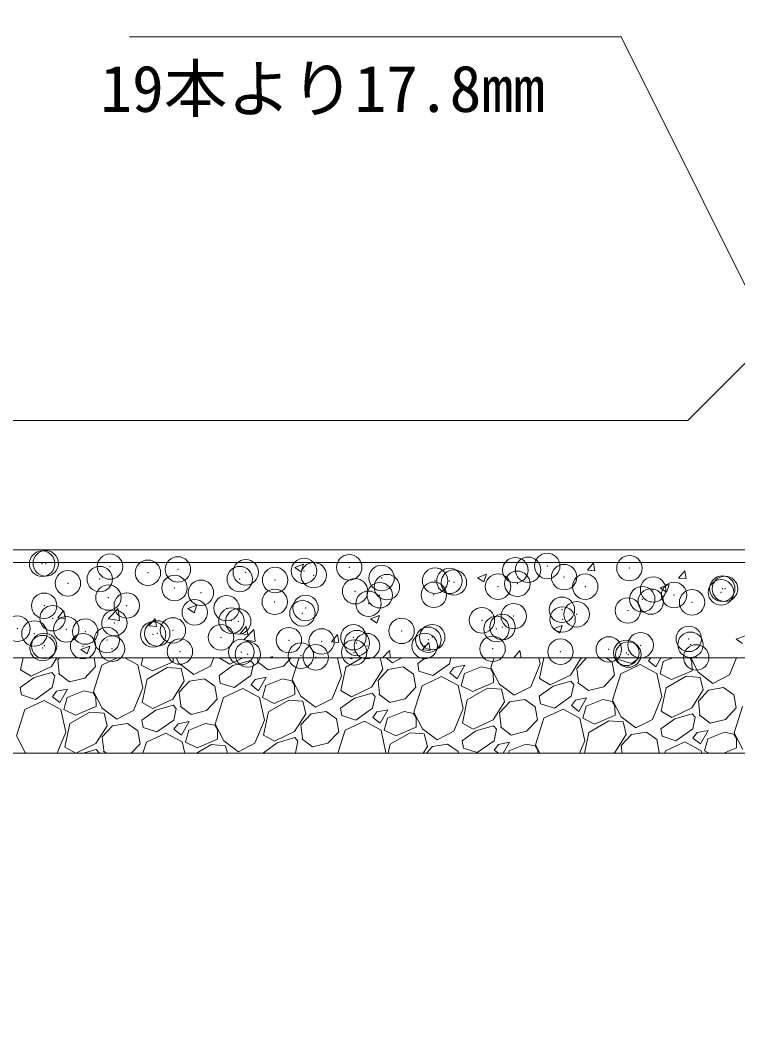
# Model space of a CAD drawing. Units: millimetres at full size; details may follow other scales. Extents: x 37600 to 71200, y -138800 to -115040.
# Drawn here: x 56505 to 57634, y -135646 to -134061 of the extents above; entities that cross this region are included whole.
import ezdxf
from ezdxf.enums import TextEntityAlignment as Align

# ---------------------------------------------------------------- set-up
doc = ezdxf.new("R2010")
doc.units = ezdxf.units.MM
doc.header["$LTSCALE"] = 80.0044
doc.header["$PDMODE"] = 32
doc.header["$PDSIZE"] = 40
for name, color, linetype, lineweight in [('0_2', 4, 'Continuous', 13), ('寸法', 6, 'Continuous', 13), ('ﾊｯﾁﾝｸﾞ', 4, 'Continuous', 9)]:
    doc.layers.add(name, color=color, linetype=linetype, lineweight=lineweight)
doc.styles.add('ＭＳ ゴシック', font='')
doc.styles.get('ＭＳ ゴシック').set_extended_font_data('MS Gothic')

msp = doc.modelspace()

# ---------------------------------------------------------------- linework, layer by layer
at = {"layer": '0_2', "color": 3}
for points in [[(54352, -134893), (57958, -134893), (57958, -132437), (54352, -132437)], [(54755, -134690), (57555, -134690), (57755, -134490), (57755, -132840), (57555, -132640), (54755, -132640), (54555, -132840), (54555, -134490)]]:
    msp.add_lwpolyline(points, close=True, dxfattribs=at)
at = {"layer": '0_2', "color": 7}
for points in [[(57958, -134893), (55805, -134893), (55805, -134913), (57958, -134913)], [(54205, -134913), (54205, -135063), (54455, -135063), (54455, -135646), (55955, -135646), (55955, -135063), (58105, -135063), (58105, -134913), (55805, -134913), (55805, -135496), (54605, -135496), (54605, -134913)], [(55955, -135063), (58105, -135063), (58105, -135213), (55955, -135213)]]:
    msp.add_lwpolyline(points, close=True, dxfattribs=at)
at = {"layer": '寸法'}
msp.add_lwpolyline([(57745, -134677), (57709.22, -134605.45), (57450, -134087), (56676.67, -134087)], dxfattribs=at)
at = {"layer": 'ﾊｯﾁﾝｸﾞ'}
for p, q in [((56936.67, -134921.02), (56950.67, -134915.65)), ((56946.62, -134927.73), (56950.67, -134915.65)), ((57258.27, -134913), (57265.48, -134913.63)), ((57265.48, -134913.63), (57265.36, -134913)), ((57396.97, -134925.14), (57406.62, -134913.64)), ((57408.93, -134926.18), (57406.61, -134913.65)), ((56936.67, -134921.02), (56946.62, -134927.73)), ((57224.09, -134937.04), (57238.1, -134931.66)), ((57234.04, -134943.75), (57238.1, -134931.66)), ((57396.97, -134925.14), (57408.93, -134926.18)), ((57540.43, -134937.69), (57550.07, -134926.2)), ((57552.38, -134938.73), (57550.07, -134926.2)), ((57224.09, -134937.04), (57234.04, -134943.75)), ((57511.52, -134953.06), (57525.52, -134947.68)), ((57521.47, -134959.77), (57525.52, -134947.68)), ((57540.43, -134937.69), (57552.38, -134938.73)), ((57511.52, -134953.06), (57521.47, -134959.77)), ((56768.62, -134985.53), (56782.63, -134980.15)), ((56778.57, -134992.24), (56782.63, -134980.15)), ((56564.01, -135000.27), (56573.65, -134988.78)), ((56575.97, -135001.32), (56573.65, -134988.78)), ((56643.39, -135001.48), (56658.96, -134985.24)), ((56661.15, -135004.26), (56658.94, -134985.27)), ((56768.62, -134985.53), (56778.57, -134992.24)), ((57056.05, -135001.54), (57070.05, -134996.17)), ((57066, -135008.25), (57070.05, -134996.17)), ((56564.01, -135000.27), (56575.97, -135001.32)), ((56643.36, -135001.5), (56661.15, -135004.26)), ((56707.46, -135012.82), (56717.11, -135001.33)), ((56707.46, -135012.82), (56719.42, -135013.87)), ((56719.42, -135013.87), (56717.1, -135001.33)), ((57056.05, -135001.54), (57066, -135008.25)), ((57343.48, -135017.56), (57357.48, -135012.19)), ((57353.42, -135024.27), (57357.48, -135012.19)), ((56850.92, -135025.37), (56860.56, -135013.88)), ((56850.92, -135025.37), (56862.87, -135026.42)), ((56856.83, -135034.58), (56872.41, -135018.35)), ((56862.87, -135026.42), (56860.56, -135013.88)), ((56874.6, -135037.37), (56872.39, -135018.37)), ((56994.37, -135037.92), (57004.01, -135026.43)), ((57006.32, -135038.97), (57004.01, -135026.43)), ((57343.48, -135017.56), (57353.42, -135024.27)), ((57630.9, -135033.58), (57644.91, -135028.2)), ((56600.58, -135050.03), (56614.58, -135044.66)), ((56610.53, -135056.74), (56614.58, -135044.66)), ((56856.81, -135034.61), (56874.6, -135037.37)), ((56994.37, -135037.92), (57006.32, -135038.97)), ((57137.82, -135050.47), (57147.46, -135038.98)), ((57149.77, -135051.52), (57147.46, -135038.98)), ((57630.9, -135033.58), (57640.85, -135040.29)), ((56600.58, -135050.03), (56610.53, -135056.74)), ((56895.95, -135063), (56902.01, -135060.68)), ((56901.23, -135063), (56902.01, -135060.68)), ((57074.78, -135063), (57085.86, -135051.45)), ((57087.18, -135063), (57085.84, -135051.48)), ((57137.82, -135050.47), (57149.77, -135051.52)), ((57281.29, -135063), (57290.91, -135051.53)), ((57293.03, -135063), (57290.91, -135051.53)), ((56505.39, -135081.91), (56509.41, -135063)), ((56553.99, -135076.48), (56522.28, -135091.56)), ((56562.53, -135063), (56553.99, -135076.48)), ((56564.02, -135065.84), (56566.64, -135063)), ((56566.54, -135087.02), (56564.02, -135065.84)), ((56633.51, -135074.22), (56620.33, -135115.78)), ((56623.63, -135076.69), (56621.13, -135063)), ((56657.31, -135063), (56633.51, -135074.22)), ((56689.95, -135073.97), (56669.81, -135063)), ((56688.2, -135063), (56688.69, -135063.38)), ((56688.69, -135063.38), (56688.9, -135063)), ((56697.75, -135109.88), (56689.95, -135073.97)), ((56698.01, -135063), (56694.99, -135074.29)), ((56694.99, -135074.29), (56713.09, -135083.24)), ((56713.09, -135083.24), (56745.5, -135069.38)), ((56745.5, -135069.38), (56745.39, -135063)), ((56750.45, -135063), (56755.06, -135071.94)), ((56755.06, -135071.94), (56778.06, -135089.38)), ((56778.06, -135089.38), (56804.22, -135075.89)), ((56804.22, -135075.89), (56809.51, -135063)), ((56839.29, -135075.04), (56817.66, -135090.76)), ((56817.88, -135063.15), (56817.91, -135063)), ((56834.77, -135072.8), (56817.88, -135063.15)), ((56855.38, -135063), (56834.77, -135072.8)), ((56867.04, -135067.1), (56839.29, -135075.04)), ((56871.75, -135072.46), (56867.04, -135067.1)), ((56871.75, -135072.46), (56867.84, -135090.89)), ((56877.82, -135068.96), (56894.89, -135081.74)), ((56879.03, -135068.26), (56878.4, -135063)), ((56894.89, -135081.74), (56919, -135075.9)), ((56919, -135075.9), (56931.29, -135063)), ((56943.61, -135063), (56932.81, -135097.02)), ((57010.24, -135091.12), (57004.13, -135063)), ((57016.95, -135077.55), (57042.14, -135063)), ((57022.57, -135063), (57025.57, -135064.48)), ((57025.57, -135064.48), (57029.04, -135063)), ((57070.99, -135063), (57075.48, -135080.93)), ((57080.5, -135063), (57090.55, -135070.62)), ((57090.55, -135070.62), (57105.32, -135063)), ((57142.54, -135063), (57130.14, -135072.01)), ((57132.11, -135083.81), (57130.14, -135072.01)), ((57180.33, -135072.13), (57153.84, -135090.65)), ((57182.27, -135063), (57180.33, -135072.13)), ((57204.3, -135074.45), (57186.95, -135078)), ((57192.42, -135095.87), (57204.3, -135074.45)), ((57250.14, -135063), (57245.3, -135078.27)), ((57307.95, -135108.38), (57322.72, -135072.36)), ((57322.72, -135072.36), (57320.69, -135063)), ((57321.61, -135095.64), (57328.54, -135063)), ((57387.45, -135063), (57370.21, -135090.21)), ((57380.23, -135079.57), (57395.5, -135063)), ((57426.27, -135063), (57436.11, -135069.95)), ((57439.84, -135090.42), (57436.11, -135069.95)), ((57444.59, -135065.05), (57444.25, -135063)), ((57466.33, -135071.9), (57444.59, -135065.05)), ((57480.23, -135073.57), (57449.73, -135087.95)), ((57479.05, -135063), (57466.33, -135071.9)), ((57506.17, -135087.7), (57480.23, -135073.57)), ((57496.63, -135063), (57493.05, -135067.79)), ((57493.05, -135067.79), (57504.9, -135077.11)), ((57504.9, -135077.11), (57512.74, -135063)), ((57516.33, -135068.9), (57511.2, -135088.02)), ((57531.32, -135063), (57516.33, -135068.9)), ((57561.48, -135068.7), (57558.19, -135063)), ((57559.59, -135063), (57571.28, -135085.67)), ((57561.71, -135083.11), (57561.48, -135068.7)), ((57620.44, -135089.62), (57631.36, -135063)), ((56522.28, -135091.56), (56505.39, -135081.91)), ((56554.55, -135085.86), (56526.81, -135093.79)), ((56559.27, -135091.22), (56554.55, -135085.86)), ((56559.27, -135091.22), (56555.36, -135109.64)), ((56565.33, -135087.72), (56582.4, -135100.49)), ((56606.52, -135094.65), (56623.63, -135076.69)), ((56704.46, -135096.3), (56735.98, -135078.1)), ((56735.98, -135078.1), (56758.05, -135079.91)), ((56758.05, -135079.91), (56763, -135099.69)), ((56819.62, -135102.56), (56817.66, -135090.76)), ((56867.84, -135090.89), (56841.36, -135109.41)), ((56995.46, -135127.13), (57010.24, -135091.12)), ((57009.12, -135114.39), (57016.95, -135077.55)), ((57075.48, -135080.93), (57057.72, -135108.97)), ((57067.75, -135098.33), (57083.65, -135081.07)), ((57083.65, -135081.07), (57107.24, -135077.14)), ((57107.24, -135077.14), (57123.62, -135088.71)), ((57127.36, -135109.18), (57123.62, -135088.71)), ((57153.84, -135090.65), (57132.11, -135083.81)), ((57167.74, -135092.33), (57137.24, -135106.7)), ((57193.68, -135106.45), (57167.74, -135092.33)), ((57186.95, -135078), (57180.57, -135086.54)), ((57180.57, -135086.54), (57192.42, -135095.87)), ((57203.84, -135087.65), (57198.72, -135106.78)), ((57230.19, -135077.29), (57203.84, -135087.65)), ((57244.79, -135080.18), (57230.19, -135077.29)), ((57248.99, -135087.45), (57244.79, -135080.18)), ((57245.3, -135078.27), (57258.79, -135104.43)), ((57249.23, -135101.86), (57248.99, -135087.45)), ((57370.21, -135090.21), (57338.5, -135105.29)), ((57382.76, -135100.75), (57380.23, -135079.57)), ((57422.73, -135108.39), (57439.84, -135090.42)), ((57449.73, -135087.95), (57436.55, -135129.51)), ((57513.97, -135123.61), (57506.17, -135087.7)), ((57511.2, -135088.02), (57529.3, -135096.97)), ((57520.68, -135110.03), (57552.2, -135091.83)), ((57529.3, -135096.97), (57561.71, -135083.11)), ((57552.2, -135091.83), (57574.26, -135093.64)), ((57571.28, -135085.67), (57594.28, -135103.11)), ((57594.28, -135103.11), (57620.44, -135089.62)), ((56526.81, -135093.79), (56505.17, -135109.52)), ((56582.4, -135100.49), (56606.52, -135094.65)), ((56696.64, -135133.15), (56704.46, -135096.3)), ((56763, -135099.69), (56745.24, -135127.72)), ((56755.26, -135117.09), (56771.16, -135099.83)), ((56771.16, -135099.83), (56794.76, -135095.9)), ((56794.76, -135095.9), (56811.13, -135107.46)), ((56814.87, -135127.94), (56811.13, -135107.46)), ((56841.36, -135109.41), (56819.62, -135102.56)), ((56874.47, -135096.76), (56868.08, -135105.3)), ((56868.08, -135105.3), (56879.93, -135114.62)), ((56891.82, -135093.21), (56874.47, -135096.76)), ((56879.93, -135114.62), (56891.82, -135093.21)), ((56891.35, -135106.41), (56886.23, -135125.53)), ((56917.7, -135096.05), (56891.35, -135106.41)), ((56932.3, -135098.93), (56917.7, -135096.05)), ((56936.5, -135106.21), (56932.3, -135098.93)), ((56932.81, -135097.02), (56946.3, -135123.18)), ((56936.74, -135120.62), (56936.5, -135106.21)), ((57070.27, -135119.51), (57067.75, -135098.33)), ((57137.24, -135106.7), (57124.06, -135148.27)), ((57201.48, -135142.36), (57193.68, -135106.45)), ((57198.72, -135106.78), (57216.82, -135115.73)), ((57216.82, -135115.73), (57249.23, -135101.86)), ((57258.79, -135104.43), (57281.79, -135121.86)), ((57343.02, -135107.52), (57321.39, -135123.25)), ((57338.5, -135105.29), (57321.61, -135095.64)), ((57370.77, -135099.59), (57343.02, -135107.52)), ((57375.48, -135104.95), (57370.77, -135099.59)), ((57375.48, -135104.95), (57371.57, -135123.37)), ((57381.55, -135101.45), (57398.62, -135114.22)), ((57574.26, -135093.64), (57579.21, -135113.42)), ((56507.13, -135121.32), (56505.17, -135109.52)), ((56528.87, -135128.17), (56507.13, -135121.32)), ((56555.36, -135109.64), (56528.87, -135128.17)), ((56561.98, -135115.52), (56555.59, -135124.05)), ((56555.59, -135124.05), (56567.44, -135133.38)), ((56579.33, -135111.97), (56561.98, -135115.52)), ((56567.44, -135133.38), (56579.33, -135111.97)), ((56605.22, -135114.8), (56578.87, -135125.17)), ((56619.82, -135117.69), (56605.22, -135114.8)), ((56624.02, -135124.97), (56619.82, -135117.69)), ((56620.33, -135115.78), (56633.82, -135141.94)), ((56682.98, -135145.89), (56697.75, -135109.88)), ((56757.79, -135138.26), (56755.26, -135117.09)), ((56855.26, -135111.09), (56824.76, -135125.46)), ((56881.19, -135125.21), (56855.26, -135111.09)), ((56904.33, -135134.48), (56936.74, -135120.62)), ((56946.3, -135123.18), (56969.3, -135140.62)), ((57026.01, -135124.04), (57009.12, -135114.39)), ((57057.72, -135108.97), (57026.01, -135124.04)), ((57058.29, -135118.34), (57030.54, -135126.28)), ((57063, -135123.71), (57058.29, -135118.34)), ((57063, -135123.71), (57059.09, -135142.13)), ((57069.06, -135120.21), (57086.13, -135132.98)), ((57110.25, -135127.14), (57127.36, -135109.18)), ((57208.19, -135128.79), (57239.72, -135110.59)), ((57239.72, -135110.59), (57261.78, -135112.4)), ((57261.78, -135112.4), (57266.73, -135132.18)), ((57281.79, -135121.86), (57307.95, -135108.38)), ((57323.35, -135135.05), (57321.39, -135123.25)), ((57371.57, -135123.37), (57345.09, -135141.9)), ((57398.62, -135114.22), (57422.73, -135108.39)), ((57499.19, -135159.62), (57513.97, -135123.61)), ((57512.86, -135146.88), (57520.68, -135110.03)), ((57579.21, -135113.42), (57561.45, -135141.46)), ((57571.48, -135130.82), (57587.38, -135113.56)), ((57587.38, -135113.56), (57610.98, -135109.63)), ((57610.98, -135109.63), (57627.35, -135121.19)), ((57631.09, -135141.67), (57627.35, -135121.19)), ((56542.77, -135129.84), (56512.27, -135144.22)), ((56568.71, -135143.97), (56542.77, -135129.84)), ((56578.87, -135125.17), (56573.74, -135144.29)), ((56591.84, -135153.24), (56624.25, -135139.38)), ((56624.25, -135139.38), (56624.02, -135124.97)), ((56713.52, -135142.8), (56696.64, -135133.15)), ((56745.24, -135127.72), (56713.52, -135142.8)), ((56745.8, -135137.1), (56718.05, -135145.04)), ((56750.51, -135142.46), (56745.8, -135137.1)), ((56756.57, -135138.96), (56773.65, -135151.74)), ((56797.76, -135145.9), (56814.87, -135127.94)), ((56824.76, -135125.46), (56811.57, -135167.02)), ((56888.99, -135161.12), (56881.19, -135125.21)), ((56886.23, -135125.53), (56904.33, -135134.48)), ((56895.71, -135147.55), (56927.23, -135129.35)), ((56927.23, -135129.35), (56949.29, -135131.16)), ((56949.29, -135131.16), (56954.24, -135150.93)), ((56969.3, -135140.62), (56995.46, -135127.13)), ((57030.54, -135126.28), (57008.9, -135142.01)), ((57086.13, -135132.98), (57110.25, -135127.14)), ((57200.37, -135165.64), (57208.19, -135128.79)), ((57266.73, -135132.18), (57248.97, -135160.21)), ((57258.99, -135149.57), (57274.89, -135132.31)), ((57274.89, -135132.31), (57298.49, -135128.39)), ((57298.49, -135128.39), (57314.86, -135139.95)), ((57318.6, -135160.42), (57314.86, -135139.95)), ((57345.09, -135141.9), (57323.35, -135135.05)), ((57378.2, -135129.25), (57371.81, -135137.79)), ((57371.81, -135137.79), (57383.66, -135147.11)), ((57395.55, -135125.7), (57378.2, -135129.25)), ((57383.66, -135147.11), (57395.55, -135125.7)), ((57395.08, -135138.9), (57389.96, -135158.02)), ((57421.43, -135128.53), (57395.08, -135138.9)), ((57436.03, -135131.42), (57421.43, -135128.53)), ((57440.23, -135138.7), (57436.03, -135131.42)), ((57436.55, -135129.51), (57450.03, -135155.67)), ((57440.47, -135153.11), (57440.23, -135138.7)), ((57574, -135151.99), (57571.48, -135130.82)), ((57640.97, -135139.19), (57627.79, -135180.75)), ((56512.27, -135144.22), (56499.08, -135185.78)), ((56576.51, -135179.88), (56568.71, -135143.97)), ((56573.74, -135144.29), (56591.84, -135153.24)), ((56583.22, -135166.3), (56614.74, -135148.1)), ((56614.74, -135148.1), (56636.8, -135149.91)), ((56633.82, -135141.94), (56656.81, -135159.38)), ((56636.8, -135149.91), (56641.75, -135169.69)), ((56656.81, -135159.38), (56682.98, -135145.89)), ((56718.05, -135145.04), (56696.41, -135160.76)), ((56750.51, -135142.46), (56746.6, -135160.89)), ((56773.65, -135151.74), (56797.76, -135145.9)), ((56887.88, -135184.39), (56895.7, -135147.55)), ((56954.24, -135150.93), (56936.48, -135178.97)), ((56946.5, -135168.33), (56962.4, -135151.07)), ((56962.4, -135151.07), (56986, -135147.14)), ((56986, -135147.14), (57002.38, -135158.71)), ((57010.86, -135153.81), (57008.9, -135142.01)), ((57032.6, -135160.65), (57010.86, -135153.81)), ((57059.09, -135142.13), (57032.6, -135160.65)), ((57065.71, -135148), (57059.32, -135156.54)), ((57083.06, -135144.45), (57065.71, -135148)), ((57071.17, -135165.87), (57083.06, -135144.45)), ((57108.95, -135147.29), (57082.6, -135157.65)), ((57123.55, -135150.18), (57108.95, -135147.29)), ((57127.75, -135157.45), (57123.55, -135150.18)), ((57124.06, -135148.27), (57137.55, -135174.43)), ((57186.71, -135178.38), (57201.48, -135142.36)), ((57261.52, -135170.75), (57258.99, -135149.57)), ((57358.99, -135143.57), (57328.49, -135157.95)), ((57384.92, -135157.7), (57358.99, -135143.57)), ((57408.06, -135166.97), (57440.47, -135153.11)), ((57450.03, -135155.67), (57473.03, -135173.11)), ((57529.74, -135156.53), (57512.86, -135146.88)), ((57561.45, -135141.46), (57529.74, -135156.53)), ((57562.02, -135150.83), (57534.27, -135158.77)), ((57566.73, -135156.19), (57562.02, -135150.83)), ((57572.79, -135152.69), (57589.87, -135165.47)), ((57613.98, -135159.63), (57631.09, -135141.67)), ((56575.39, -135203.15), (56583.22, -135166.3)), ((56641.75, -135169.69), (56623.99, -135197.72)), ((56634.02, -135187.09), (56649.92, -135169.83)), ((56649.92, -135169.83), (56673.51, -135165.9)), ((56673.51, -135165.9), (56689.89, -135177.46)), ((56698.38, -135172.56), (56696.41, -135160.76)), ((56746.6, -135160.89), (56720.11, -135179.41)), ((56753.22, -135166.76), (56746.84, -135175.3)), ((56770.57, -135163.21), (56753.22, -135166.76)), ((56758.69, -135184.62), (56770.57, -135163.21)), ((56796.46, -135166.05), (56770.11, -135176.41)), ((56811.06, -135168.93), (56796.46, -135166.05)), ((56815.26, -135176.21), (56811.06, -135168.93)), ((56811.57, -135167.02), (56825.06, -135193.18)), ((56874.22, -135197.13), (56888.99, -135161.12)), ((56949.03, -135189.51), (56946.5, -135168.33)), ((57006.11, -135179.18), (57002.38, -135158.71)), ((57046.5, -135162.33), (57016, -135176.7)), ((57072.44, -135176.45), (57046.5, -135162.33)), ((57059.32, -135156.54), (57071.17, -135165.87)), ((57082.6, -135157.65), (57077.47, -135176.78)), ((57127.98, -135171.86), (57127.75, -135157.45)), ((57217.26, -135175.29), (57200.37, -135165.64)), ((57248.97, -135160.21), (57217.26, -135175.29)), ((57249.53, -135169.59), (57221.78, -135177.52)), ((57254.24, -135174.95), (57249.53, -135169.59)), ((57260.3, -135171.45), (57277.38, -135184.22)), ((57301.49, -135178.39), (57318.6, -135160.42)), ((57328.49, -135157.95), (57315.3, -135199.51)), ((57392.72, -135193.61), (57384.92, -135157.7)), ((57389.96, -135158.02), (57408.06, -135166.97)), ((57399.44, -135180.03), (57430.96, -135161.83)), ((57430.96, -135161.83), (57453.02, -135163.64)), ((57453.02, -135163.64), (57457.97, -135183.42)), ((57473.03, -135173.11), (57499.19, -135159.62)), ((57534.27, -135158.77), (57512.63, -135174.49)), ((57566.73, -135156.19), (57562.82, -135174.62)), ((57589.87, -135165.47), (57613.98, -135159.63)), ((56499.08, -135185.78), (56512.57, -135211.94)), ((56562.92, -135213), (56576.51, -135179.88)), ((56636.54, -135208.26), (56634.02, -135187.09)), ((56693.63, -135197.94), (56689.89, -135177.46)), ((56720.11, -135179.41), (56698.38, -135172.56)), ((56734.01, -135181.09), (56703.51, -135195.46)), ((56759.95, -135195.21), (56734.01, -135181.09)), ((56746.84, -135175.3), (56758.69, -135184.62)), ((56770.11, -135176.41), (56764.99, -135195.53)), ((56815.5, -135190.62), (56815.26, -135176.21)), ((56904.77, -135194.04), (56887.88, -135184.39)), ((56936.48, -135178.97), (56904.77, -135194.04)), ((56989, -135197.14), (57006.11, -135179.18)), ((57016, -135176.7), (57004.49, -135213)), ((57080.24, -135212.36), (57072.44, -135176.45)), ((57077.47, -135176.78), (57095.57, -135185.73)), ((57086.95, -135198.79), (57118.47, -135180.59)), ((57095.57, -135185.73), (57127.98, -135171.86)), ((57118.47, -135180.59), (57140.53, -135182.4)), ((57137.55, -135174.43), (57160.55, -135191.86)), ((57140.53, -135182.4), (57145.48, -135202.18)), ((57160.55, -135191.86), (57186.71, -135178.38)), ((57221.78, -135177.52), (57200.14, -135193.25)), ((57254.24, -135174.95), (57250.33, -135193.37)), ((57277.38, -135184.22), (57301.49, -135178.39)), ((57392.44, -135213), (57399.44, -135180.03)), ((57457.97, -135183.42), (57440.21, -135211.46)), ((57450.23, -135200.82), (57466.13, -135183.56)), ((57466.13, -135183.56), (57489.73, -135179.63)), ((57489.73, -135179.63), (57506.11, -135191.19)), ((57514.59, -135186.29), (57512.63, -135174.49)), ((57536.33, -135193.14), (57514.59, -135186.29)), ((57562.82, -135174.62), (57536.33, -135193.14)), ((57569.44, -135180.49), (57563.05, -135189.03)), ((57586.79, -135176.94), (57569.44, -135180.49)), ((57574.9, -135198.35), (57586.79, -135176.94)), ((57612.68, -135179.78), (57586.33, -135190.14)), ((57627.28, -135182.66), (57612.68, -135179.78)), ((57631.48, -135189.94), (57627.28, -135182.66)), ((57627.79, -135180.75), (57641.28, -135206.91)), ((56592.28, -135212.8), (56575.39, -135203.15)), ((56623.99, -135197.72), (56592.28, -135212.8)), ((56679.28, -135213), (56693.63, -135197.94)), ((56703.51, -135195.46), (56697.95, -135213)), ((56763.81, -135213), (56759.95, -135195.21)), ((56764.99, -135195.53), (56783.09, -135204.48)), ((56782.33, -135213), (56805.98, -135199.35)), ((56783.09, -135204.48), (56815.5, -135190.62)), ((56805.98, -135199.35), (56828.05, -135201.16)), ((56825.06, -135193.18), (56848.06, -135210.62)), ((56828.05, -135201.16), (56831.01, -135213)), ((56848.06, -135210.62), (56874.22, -135197.13)), ((56909.29, -135196.28), (56887.66, -135212.01)), ((56937.04, -135188.34), (56909.29, -135196.28)), ((56941.75, -135193.71), (56937.04, -135188.34)), ((56941.75, -135193.71), (56937.84, -135212.13)), ((56947.82, -135190.21), (56964.89, -135202.98)), ((56964.89, -135202.98), (56989, -135197.14)), ((57083.93, -135213), (57086.95, -135198.79)), ((57145.48, -135202.18), (57138.63, -135213)), ((57143.8, -135213), (57153.65, -135202.31)), ((57153.65, -135202.31), (57177.24, -135198.39)), ((57177.24, -135198.39), (57193.62, -135209.95)), ((57202.11, -135205.05), (57200.14, -135193.25)), ((57250.33, -135193.37), (57223.84, -135211.9)), ((57256.95, -135199.25), (57250.57, -135207.79)), ((57274.3, -135195.7), (57256.95, -135199.25)), ((57264.7, -135213), (57274.3, -135195.7)), ((57300.19, -135198.53), (57273.84, -135208.9)), ((57314.79, -135201.42), (57300.19, -135198.53)), ((57318.99, -135208.7), (57314.79, -135201.42)), ((57315.3, -135199.51), (57322.26, -135213)), ((57384.77, -135213), (57392.72, -135193.61)), ((57451.69, -135213), (57450.23, -135200.82)), ((57509.84, -135211.67), (57506.11, -135191.19)), ((57550.23, -135194.82), (57519.73, -135209.19)), ((57576.17, -135208.94), (57550.23, -135194.82)), ((57563.05, -135189.03), (57574.9, -135198.35)), ((57586.33, -135190.14), (57581.2, -135209.26)), ((57631.71, -135204.35), (57631.48, -135189.94)), ((56512.57, -135211.94), (56513.97, -135213)), ((56624.55, -135207.1), (56603.93, -135213)), ((56629.27, -135212.46), (56624.55, -135207.1)), ((56629.27, -135212.46), (56629.15, -135213)), ((56635.33, -135208.96), (56640.73, -135213)), ((56887.82, -135213), (56887.66, -135212.01)), ((56937.84, -135212.13), (56936.6, -135213)), ((57079.98, -135213), (57080.24, -135212.36)), ((57194.18, -135213), (57193.62, -135209.95)), ((57223.84, -135211.9), (57202.11, -135205.05)), ((57250.57, -135207.79), (57257.19, -135213)), ((57273.84, -135208.9), (57272.74, -135213)), ((57319.06, -135213), (57318.99, -135208.7)), ((57440.21, -135211.46), (57436.96, -135213)), ((57508.57, -135213), (57509.84, -135211.67)), ((57519.73, -135209.19), (57518.52, -135213)), ((57577.05, -135213), (57576.17, -135208.94)), ((57581.2, -135209.26), (57588.76, -135213)), ((57611.49, -135213), (57631.71, -135204.35))]:
    msp.add_line(p, q, dxfattribs=at)
for p in [(56539.48, -134914.98), (56545.15, -134914.48), (56646.24, -134919.49), (57022.49, -134920.64), (57333.83, -134918.53), (57463.05, -134921.99), (56705.81, -134929.25), (56753.01, -134924), (56859.77, -134928.51), (56951.33, -134926.37), (56966.54, -134933.02), (57073.3, -134937.53), (57283.76, -134925.12), (57303.69, -134924.51), (57360.36, -134936.08), (56580, -134945.82), (56630.07, -134939.22), (56747.62, -134953.26), (56850.31, -134939.18), (56905.86, -134940.66), (57081.7, -134951.72), (57157.45, -134941.75), (57180.06, -134942.05), (57187.05, -134944.53), (57256.48, -134951.07), (57286.83, -134946.56), (57393.59, -134951.07), (56643.74, -134968.25), (56789.22, -134960.68), (57031.63, -134958.31), (57070.42, -134964.55), (57155.46, -134963.87), (57500.36, -134955.58), (57533.34, -134964.22), (57607.12, -134960.09), (57609.08, -134954.25), (57613.35, -134954.46), (56542.72, -134981.06), (56672.58, -134980.7), (56829.58, -134984.91), (56905.32, -134974.94), (56953.78, -134984.57), (57052.77, -134977.96), (57483.27, -134970.81), (57496.71, -134974.48), (57561.64, -134975.77), (56555.95, -135000.72), (56779.51, -134991.51), (56948.9, -134992.95), (57281.21, -134997.41), (57356.96, -134987.44), (57380.07, -134994.5), (57460.62, -134988.57), (56500.53, -135017.18), (56653.2, -135008.13), (56837.14, -135004.6), (56847.88, -135005.76), (57231.14, -135004), (57263.44, -135014.52), (57357.93, -135002.65), (56527.39, -135024.7), (56577.45, -135018.11), (56607.29, -135021.69), (56714.06, -135026.2), (56720.51, -135024.62), (56745.19, -135019.84), (56820.82, -135030.71), (57029.09, -135030.6), (57104.83, -135020.63), (57153.03, -135030.45), (57254.05, -135017.65), (57556.47, -135033.13), (56540.29, -135047.64), (56542.7, -135044.04), (56603.87, -135044.64), (56641.31, -135034.83), (56649.46, -135048.55), (56927.59, -135035.22), (56979.02, -135037.19), (57034.35, -135039.73), (57050.34, -135044.54), (57141.12, -135044.24), (57146.8, -135034.54), (57247.88, -135048.76), (57480.72, -135043.1), (57559.21, -135042.35), (56756.23, -135053.07), (56852.71, -135053.82), (56862.99, -135057.58), (56946.47, -135059.53), (56969.76, -135062.09), (57030.16, -135054.57), (57354.65, -135053.27), (57430.66, -135049.69), (57458.18, -135055.15), (57461.41, -135057.78), (57568.18, -135062.29)]:
    msp.add_point(p, dxfattribs=at)

# ---------------------------------------------------------------- texts
at = {"layer": '寸法', "color": 3, "style": 'ＭＳ ゴシック'}
msp.add_text('19本より17.8mm', height=73.31, dxfattribs=at).set_placement((57330, -134227), align=Align.BOTTOM_RIGHT)

doc.saveas('drawing.dxf')
